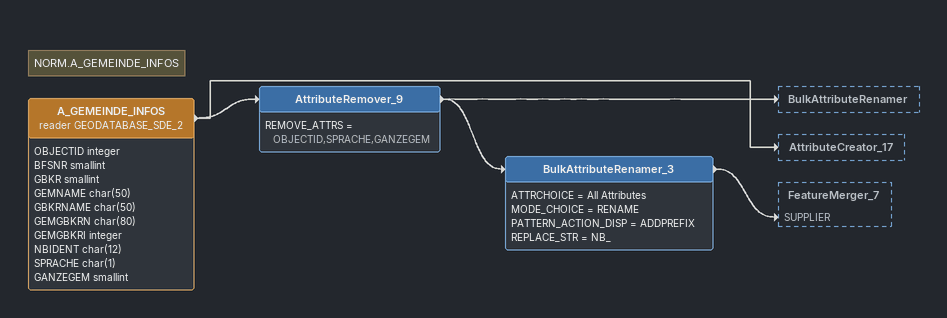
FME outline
Note: NORM.A_GEMEINDE_INFOS
A_GEMEINDE_INFOS (reader GEODATABASE_SDE_2)
    attributes: OBJECTID integer, BFSNR smallint, GBKR smallint, GEMNAME char(50), GBKRNAME char(50), GEMGBKRN char(80), GEMGBKRI integer, NBIDENT char(12), SPRACHE char(1), GANZEGEM smallint
    -> AttributeRemover_9
    -> AttributeCreator_17
AttributeRemover_9
    REMOVE_ATTRS = OBJECTID,SPRACHE,GANZEGEM
    -> BulkAttributeRenamer
    -> BulkAttributeRenamer_3
BulkAttributeRenamer_3
    ATTRCHOICE = All Attributes
    MODE_CHOICE = RENAME
    PATTERN_ACTION_DISP = ADDPREFIX
    REPLACE_STR = NB_
    -> FeatureMerger_7 [SUPPLIER]
